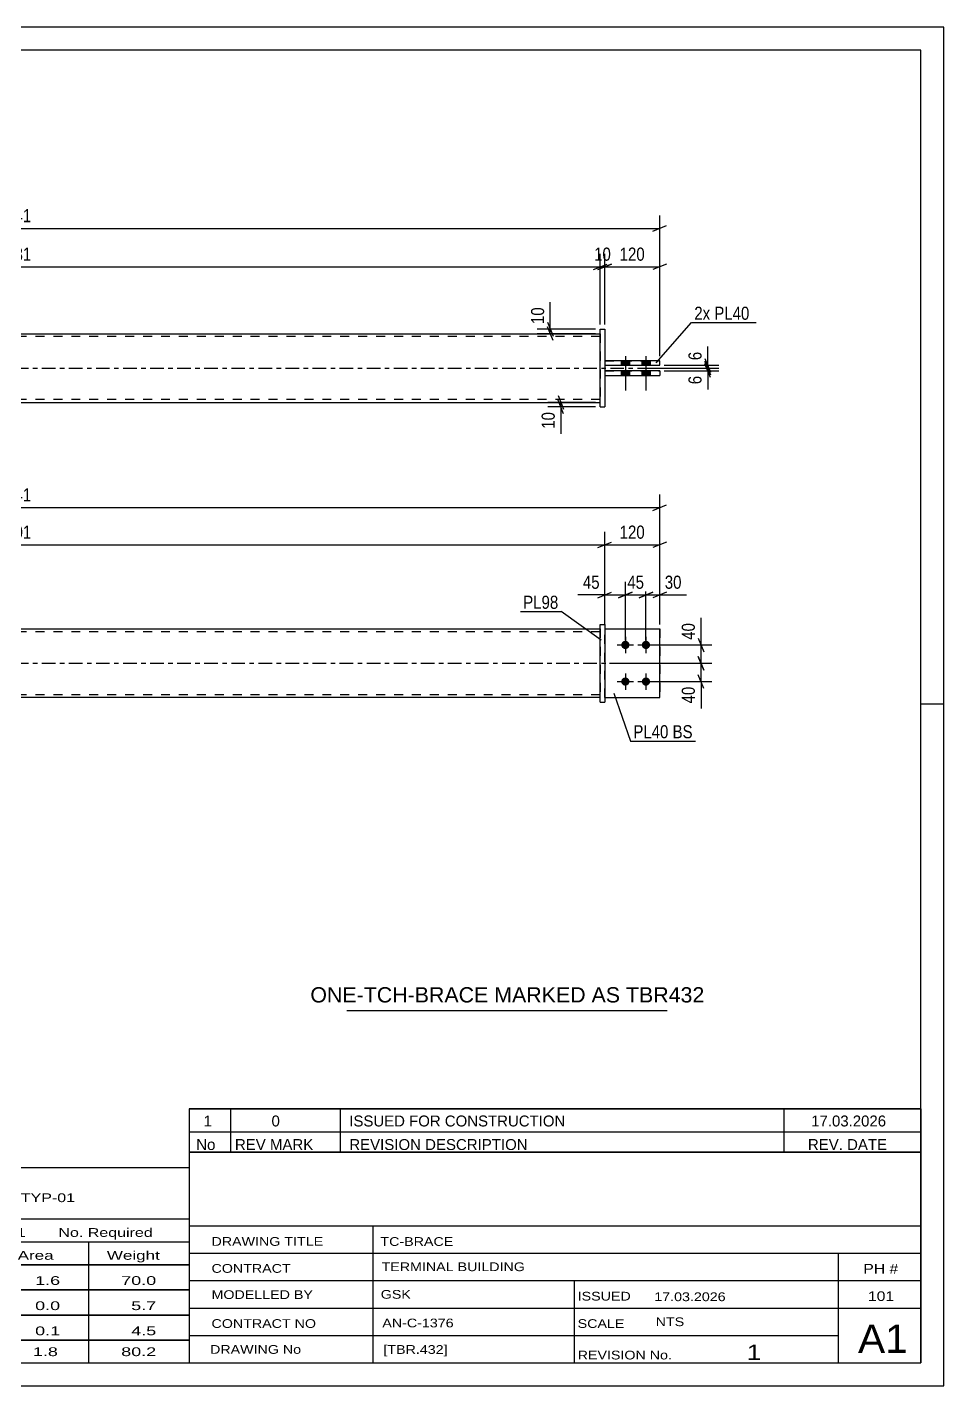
# Model space of a CAD drawing. Header units: millimetres. Extents: x 0 to 420, y 0 to 297.
# Drawn here: x 219.6 to 420, y 0 to 297 of the extents above; entities that cross this region are included whole.
import ezdxf

# ---------------------------------------------------------------- set-up
doc = ezdxf.new("R2010")
doc.units = ezdxf.units.MM
doc.linetypes.add('DXK_LINE_DOT2', pattern=[3.9198, 1.9599, -1.9599])
doc.linetypes.add('DXK_LINE_DOT3', pattern=[5.9187, 2.979, -0.9799, 0.9799, -0.9799])
doc.styles.add('Arial', font='ARIAL.TTF', dxfattribs={"height": 0.2})
doc.styles.add('Arial Narrow', font='ARIALN.TTF', dxfattribs={"height": 0.2})

# ---------------------------------------------------------------- blocks, each defined once
blk = doc.blocks.new('Unknown-580574513-1163')
at = {"color": 5, "linetype": 'Continuous'}
for p, q in [((420, 297), (0, 297)), ((420, 0), (420, 297)), ((415, 292), (5, 292)), ((415, 5), (415, 292)), ((420, 149), (415, 149)), ((5, 5), (415, 5)), ((0, 0), (420, 0))]:
    blk.add_line(p, q, dxfattribs=at)
blk = doc.blocks.new('Bolt-580574513-1736 - 1733')
at = {"linetype": 'Continuous'}
for points in [[(350.37, 162.85), (350.55, 162.83), (350.73, 162.78), (350.89, 162.68), (351.03, 162.56), (351.15, 162.4), (351.22, 162.23), (351.26, 162.05), (351.26, 161.86), (351.22, 161.68), (351.15, 161.5), (351.03, 161.35), (350.89, 161.23), (350.73, 161.13), (350.55, 161.07), (350.37, 161.05), (350.18, 161.07), (350, 161.13), (349.84, 161.23), (349.7, 161.35), (349.59, 161.5), (349.51, 161.68), (349.47, 161.86), (349.47, 162.05), (349.51, 162.23), (349.59, 162.4), (349.7, 162.56), (349.84, 162.68), (350, 162.78), (350.18, 162.83)], [(354.87, 162.85), (355.05, 162.83), (355.23, 162.78), (355.39, 162.68), (355.53, 162.56), (355.65, 162.4), (355.72, 162.23), (355.76, 162.05), (355.76, 161.86), (355.72, 161.68), (355.65, 161.5), (355.53, 161.35), (355.39, 161.23), (355.23, 161.13), (355.05, 161.07), (354.87, 161.05), (354.68, 161.07), (354.5, 161.13), (354.34, 161.23), (354.2, 161.35), (354.09, 161.5), (354.01, 161.68), (353.97, 161.86), (353.97, 162.05), (354.01, 162.23), (354.09, 162.4), (354.2, 162.56), (354.34, 162.68), (354.5, 162.78), (354.68, 162.83)], [(350.37, 154.85), (350.55, 154.83), (350.73, 154.78), (350.89, 154.68), (351.03, 154.56), (351.15, 154.4), (351.22, 154.23), (351.26, 154.05), (351.26, 153.86), (351.22, 153.68), (351.15, 153.5), (351.03, 153.35), (350.89, 153.23), (350.73, 153.13), (350.55, 153.07), (350.37, 153.05), (350.18, 153.07), (350, 153.13), (349.84, 153.23), (349.7, 153.35), (349.59, 153.5), (349.51, 153.68), (349.47, 153.86), (349.47, 154.05), (349.51, 154.23), (349.59, 154.4), (349.7, 154.56), (349.84, 154.68), (350, 154.78), (350.18, 154.83)], [(354.87, 154.85), (355.05, 154.83), (355.23, 154.78), (355.39, 154.68), (355.53, 154.56), (355.65, 154.4), (355.72, 154.23), (355.76, 154.05), (355.76, 153.86), (355.72, 153.68), (355.65, 153.5), (355.53, 153.35), (355.39, 153.23), (355.23, 153.13), (355.05, 153.07), (354.87, 153.05), (354.68, 153.07), (354.5, 153.13), (354.34, 153.23), (354.2, 153.35), (354.09, 153.5), (354.01, 153.68), (353.97, 153.86), (353.97, 154.05), (354.01, 154.23), (354.09, 154.4), (354.2, 154.56), (354.34, 154.68), (354.5, 154.78), (354.68, 154.83)]]:
    blk.add_hatch(color=1, dxfattribs=at).paths.add_polyline_path(points)
at = {"color": 1, "linetype": 'Continuous'}
for p, q in [((350.37, 163.75), (350.37, 160.15)), ((354.87, 163.75), (354.87, 160.15)), ((348.57, 161.95), (352.17, 161.95)), ((353.07, 161.95), (356.67, 161.95)), ((350.37, 155.75), (350.37, 152.15)), ((354.87, 155.75), (354.87, 152.15)), ((348.57, 153.95), (352.17, 153.95)), ((353.07, 153.95), (356.67, 153.95))]:
    blk.add_line(p, q, dxfattribs=at)
blk = doc.blocks.new('Part-580574513-1741 - 1733')
at = {"color": 2, "linetype": 'Continuous'}
for p, q in [((88.77, 165.45), (216.77, 165.45)), ((216.87, 165.45), (344.87, 165.45)), ((216.77, 150.45), (88.77, 150.45)), ((344.87, 150.45), (216.87, 150.45))]:
    blk.add_line(p, q, dxfattribs=at)
at = {"color": 7, "linetype": 'DXK_LINE_DOT2'}
for p, q in [((88.77, 150.45), (88.77, 165.45)), ((216.77, 164.85), (88.77, 164.85)), ((344.87, 164.85), (216.87, 164.85)), ((344.87, 165.45), (344.87, 150.45)), ((216.77, 151.05), (88.77, 151.05)), ((344.87, 151.05), (216.87, 151.05))]:
    blk.add_line(p, q, dxfattribs=at)
at = {"color": 7, "linetype": 'DXK_LINE_DOT3'}
for p, q in [((78.77, 157.95), (216.77, 157.95)), ((216.87, 157.95), (354.87, 157.95))]:
    blk.add_line(p, q, dxfattribs=at)
blk = doc.blocks.new('Part-580574513-1771 - 1733')
at = {"color": 2, "linetype": 'Continuous'}
for p, q in [((344.87, 166.45), (345.87, 166.45)), ((344.87, 149.45), (344.87, 166.45)), ((345.87, 166.45), (345.87, 149.45)), ((344.87, 149.45), (344.87, 149.45)), ((344.87, 149.45), (345.87, 149.45))]:
    blk.add_line(p, q, dxfattribs=at)
at = {"color": 7, "linetype": 'DXK_LINE_DOT2'}
for p, q in [((344.87, 166.45), (345.87, 166.45)), ((344.87, 149.45), (345.87, 149.45))]:
    blk.add_line(p, q, dxfattribs=at)
blk = doc.blocks.new('Part-580574513-1796 - 1733')
at = {"color": 2, "linetype": 'Continuous'}
for p, q in [((345.87, 165.45), (357.87, 165.45)), ((357.87, 165.45), (357.87, 165.45)), ((357.87, 150.45), (357.87, 165.45)), ((345.87, 150.45), (357.87, 150.45))]:
    blk.add_line(p, q, dxfattribs=at)
at = {"color": 7, "linetype": 'DXK_LINE_DOT2'}
for p, q in [((345.87, 165.45), (357.87, 165.45)), ((345.87, 150.45), (345.87, 165.45)), ((345.87, 150.45), (345.87, 150.45)), ((345.87, 150.45), (357.87, 150.45))]:
    blk.add_line(p, q, dxfattribs=at)
blk = doc.blocks.new('Part-580574513-1801 - 1733')
at = {"color": 7, "linetype": 'DXK_LINE_DOT2'}
for p, q in [((345.87, 165.45), (357.87, 165.45)), ((345.87, 150.45), (345.87, 165.45)), ((345.87, 165.45), (357.87, 165.45)), ((357.87, 165.45), (357.87, 165.45)), ((357.87, 165.45), (357.87, 150.45)), ((345.87, 150.45), (345.87, 150.45)), ((345.87, 150.45), (357.87, 150.45)), ((345.87, 150.45), (357.87, 150.45))]:
    blk.add_line(p, q, dxfattribs=at)
blk = doc.blocks.new('Part-580574513-1418 - 1390')
at = {"color": 2, "linetype": 'Continuous'}
for p, q in [((357.87, 224.09), (345.87, 224.09)), ((345.87, 223.09), (357.87, 223.09)), ((357.87, 223.09), (357.87, 224.09))]:
    blk.add_line(p, q, dxfattribs=at)
at = {"color": 7, "linetype": 'DXK_LINE_DOT2'}
for p, q in [((345.87, 224.09), (345.87, 223.09)), ((345.87, 224.09), (357.87, 224.09)), ((345.87, 223.09), (357.87, 223.09))]:
    blk.add_line(p, q, dxfattribs=at)
blk = doc.blocks.new('Part-580574513-1440 - 1390')
at = {"color": 2, "linetype": 'Continuous'}
for p, q in [((88.77, 229.99), (216.77, 229.99)), ((216.87, 229.99), (344.87, 229.99)), ((88.77, 214.99), (216.77, 214.99)), ((216.87, 214.99), (344.87, 214.99))]:
    blk.add_line(p, q, dxfattribs=at)
at = {"color": 7, "linetype": 'DXK_LINE_DOT2'}
for p, q in [((88.77, 229.99), (88.77, 214.99)), ((216.77, 229.39), (88.77, 229.39)), ((344.87, 229.39), (216.87, 229.39)), ((344.87, 229.99), (344.87, 214.99)), ((216.77, 215.59), (88.77, 215.59)), ((344.87, 215.59), (216.87, 215.59))]:
    blk.add_line(p, q, dxfattribs=at)
at = {"color": 7, "linetype": 'DXK_LINE_DOT3'}
for p, q in [((78.77, 222.49), (216.77, 222.49)), ((216.87, 222.49), (354.87, 222.49))]:
    blk.add_line(p, q, dxfattribs=at)
blk = doc.blocks.new('Bolt-580574513-1425 - 1390')
at = {"linetype": 'Continuous'}
for points in [[(351.27, 224.09), (349.47, 224.09), (349.47, 223.09), (351.27, 223.09)], [(351.27, 224.09), (349.47, 224.09), (349.47, 223.09), (351.27, 223.09)], [(355.77, 224.09), (353.97, 224.09), (353.97, 223.09), (355.77, 223.09)], [(355.77, 224.09), (353.97, 224.09), (353.97, 223.09), (355.77, 223.09)], [(351.27, 221.89), (349.47, 221.89), (349.47, 220.89), (351.27, 220.89)], [(351.27, 221.89), (349.47, 221.89), (349.47, 220.89), (351.27, 220.89)], [(355.77, 221.89), (353.97, 221.89), (353.97, 220.89), (355.77, 220.89)], [(355.77, 221.89), (353.97, 221.89), (353.97, 220.89), (355.77, 220.89)]]:
    blk.add_hatch(color=1, dxfattribs=at).paths.add_polyline_path(points)
at = {"color": 1, "linetype": 'Continuous'}
for p, q in [((349.47, 224.09), (349.47, 223.09)), ((349.47, 224.09), (349.47, 223.09)), ((350.37, 225.09), (350.37, 217.59)), ((350.37, 225.09), (350.37, 217.59)), ((351.27, 224.09), (351.27, 223.09)), ((351.27, 224.09), (351.27, 223.09)), ((353.97, 224.09), (353.97, 223.09)), ((353.97, 224.09), (353.97, 223.09)), ((354.87, 225.09), (354.87, 217.59)), ((354.87, 225.09), (354.87, 217.59)), ((355.77, 224.09), (355.77, 223.09)), ((355.77, 224.09), (355.77, 223.09)), ((349.47, 221.89), (349.47, 220.89)), ((349.47, 221.89), (349.47, 220.89)), ((351.27, 221.89), (351.27, 220.89)), ((351.27, 221.89), (351.27, 220.89)), ((353.97, 221.89), (353.97, 220.89)), ((353.97, 221.89), (353.97, 220.89)), ((355.77, 221.89), (355.77, 220.89)), ((355.77, 221.89), (355.77, 220.89))]:
    blk.add_line(p, q, dxfattribs=at)
blk = doc.blocks.new('Part-580574513-1445 - 1390')
at = {"color": 2, "linetype": 'Continuous'}
for p, q in [((357.87, 221.89), (345.87, 221.89)), ((345.87, 220.89), (357.87, 220.89)), ((357.87, 221.89), (357.87, 220.89))]:
    blk.add_line(p, q, dxfattribs=at)
at = {"color": 7, "linetype": 'DXK_LINE_DOT2'}
for p, q in [((345.87, 221.89), (345.87, 220.89)), ((345.87, 221.89), (357.87, 221.89)), ((345.87, 220.89), (357.87, 220.89))]:
    blk.add_line(p, q, dxfattribs=at)
blk = doc.blocks.new('Part-580574513-1446 - 1390')
at = {"color": 2, "linetype": 'Continuous'}
for p, q in [((344.87, 230.99), (344.87, 230.99)), ((344.87, 213.99), (344.87, 230.99)), ((344.87, 230.99), (345.87, 230.99)), ((345.87, 230.99), (345.87, 230.99)), ((345.87, 230.99), (345.87, 213.99)), ((344.87, 213.99), (345.87, 213.99)), ((344.87, 213.99), (344.87, 213.99)), ((345.87, 213.99), (345.87, 213.99))]:
    blk.add_line(p, q, dxfattribs=at)
at = {"color": 7, "linetype": 'DXK_LINE_DOT2'}
for p, q in [((344.87, 230.99), (345.87, 230.99)), ((344.87, 213.99), (345.87, 213.99)), ((345.87, 213.99), (345.87, 213.99))]:
    blk.add_line(p, q, dxfattribs=at)
blk = doc.blocks.new('StraightDimension-580574513-1850 - 1733')
at = {"color": 7, "linetype": 'Continuous'}
for p, q in [((75.77, 166.45), (75.77, 194.83)), ((357.87, 166.45), (357.87, 194.83)), ((77.27, 192.58), (74.27, 191.38)), ((75.77, 191.98), (357.87, 191.98)), ((356.37, 191.38), (359.37, 192.58))]:
    blk.add_line(p, q, dxfattribs=at)
at = {"color": 0}
blk.add_wipeout([(221.07, 192.73), (221.07, 196.93), (212.56, 196.93), (212.56, 192.73)], dxfattribs=at)
at = {"color": 3, "style": 'Arial Narrow'}
blk.add_text('2841', height=2.863, dxfattribs=at).set_placement((213.16, 193.33))
blk = doc.blocks.new('StraightDimension-580574513-1879 - 1733')
at = {"color": 7, "linetype": 'Continuous'}
for p, q in [((366.31, 163.45), (367.51, 160.45)), ((355.87, 161.95), (369.31, 161.95)), ((366.91, 157.95), (366.91, 161.95)), ((346.87, 157.95), (369.31, 157.95)), ((367.51, 156.45), (366.31, 159.45))]:
    blk.add_line(p, q, dxfattribs=at)
at = {"color": 0}
blk.add_wipeout([(366.16, 167.34), (361.96, 167.34), (361.96, 162.48), (366.16, 162.48)], dxfattribs=at)
at = {"color": 7, "linetype": 'Continuous'}
blk.add_line((366.91, 161.95), (366.91, 167.86), dxfattribs=at)
blk.add_line((366.91, 161.95), (366.91, 167.86), dxfattribs=at)
at = {"color": 3, "style": 'Arial Narrow'}
blk.add_text('40', height=2.863, rotation=90.0002, dxfattribs=at).set_placement((365.56, 163.08))
blk = doc.blocks.new('StraightDimension-580574513-1804 - 1733')
at = {"color": 7, "linetype": 'Continuous'}
for p, q in [((354.87, 162.95), (354.87, 175.74)), ((357.87, 166.45), (357.87, 175.74)), ((353.37, 172.29), (356.37, 173.49)), ((354.87, 172.89), (357.87, 172.89)), ((359.37, 173.49), (356.37, 172.29))]:
    blk.add_line(p, q, dxfattribs=at)
at = {"color": 0}
blk.add_wipeout([(363.25, 173.64), (363.25, 177.84), (358.39, 177.84), (358.39, 173.64)], dxfattribs=at)
at = {"color": 7, "linetype": 'Continuous'}
blk.add_line((357.87, 172.89), (363.77, 172.89), dxfattribs=at)
blk.add_line((357.87, 172.89), (363.77, 172.89), dxfattribs=at)
at = {"color": 3, "style": 'Arial Narrow'}
blk.add_text('30', height=2.863, dxfattribs=at).set_placement((358.99, 174.24))
blk = doc.blocks.new('StraightDimension-580574513-1820 - 1733')
at = {"color": 7, "linetype": 'Continuous'}
for p, q in [((350.37, 162.95), (350.37, 175.74)), ((354.87, 162.95), (354.87, 175.74)), ((348.87, 172.29), (351.87, 173.49)), ((350.37, 172.89), (354.87, 172.89)), ((356.37, 173.49), (353.37, 172.29))]:
    blk.add_line(p, q, dxfattribs=at)
at = {"color": 0}
blk.add_wipeout([(355.04, 173.64), (355.04, 177.84), (350.19, 177.84), (350.19, 173.64)], dxfattribs=at)
at = {"color": 3, "style": 'Arial Narrow'}
blk.add_text('45', height=2.863, dxfattribs=at).set_placement((350.79, 174.24))
blk = doc.blocks.new('StraightDimension-580574513-1833 - 1733')
at = {"color": 7, "linetype": 'Continuous'}
for p, q in [((345.87, 166.45), (345.87, 175.74)), ((350.37, 162.95), (350.37, 175.74)), ((344.37, 172.29), (347.37, 173.49)), ((345.87, 172.89), (350.37, 172.89)), ((351.87, 173.49), (348.87, 172.29))]:
    blk.add_line(p, q, dxfattribs=at)
at = {"color": 0}
blk.add_wipeout([(345.34, 173.64), (345.34, 177.84), (340.48, 177.84), (340.48, 173.64)], dxfattribs=at)
at = {"color": 7, "linetype": 'Continuous'}
blk.add_line((345.87, 172.89), (339.96, 172.89), dxfattribs=at)
blk.add_line((345.87, 172.89), (339.96, 172.89), dxfattribs=at)
at = {"color": 3, "style": 'Arial Narrow'}
blk.add_text('45', height=2.863, dxfattribs=at).set_placement((341.08, 174.24))
blk = doc.blocks.new('StraightDimension-580574513-1870 - 1733')
at = {"color": 7, "linetype": 'Continuous'}
for p, q in [((346.87, 157.95), (369.31, 157.95)), ((366.31, 159.45), (367.51, 156.45)), ((366.91, 153.95), (366.91, 157.95)), ((367.51, 152.45), (366.31, 155.45)), ((355.87, 153.95), (369.31, 153.95))]:
    blk.add_line(p, q, dxfattribs=at)
at = {"color": 0}
blk.add_wipeout([(366.16, 153.43), (361.96, 153.43), (361.96, 148.57), (366.16, 148.57)], dxfattribs=at)
at = {"color": 7, "linetype": 'Continuous'}
blk.add_line((366.91, 153.95), (366.91, 148.05), dxfattribs=at)
blk.add_line((366.91, 153.95), (366.91, 148.05), dxfattribs=at)
at = {"color": 3, "style": 'Arial Narrow'}
blk.add_text('40', height=2.863, rotation=90.0002, dxfattribs=at).set_placement((365.56, 149.17))
blk = doc.blocks.new('StraightDimension-580574513-1889 - 1733')
at = {"color": 7, "linetype": 'Continuous'}
for p, q in [((344.37, 183.23), (347.37, 184.43)), ((345.87, 166.45), (345.87, 186.68)), ((359.37, 184.43), (356.37, 183.23)), ((357.87, 166.45), (357.87, 186.68)), ((345.87, 183.83), (357.87, 183.83))]:
    blk.add_line(p, q, dxfattribs=at)
at = {"color": 0}
blk.add_wipeout([(355.21, 184.58), (355.21, 188.78), (348.52, 188.78), (348.52, 184.58)], dxfattribs=at)
at = {"color": 3, "style": 'Arial Narrow'}
blk.add_text('120', height=2.863, dxfattribs=at).set_placement((349.12, 185.18))
blk = doc.blocks.new('StraightDimension-580574513-1908 - 1733')
at = {"color": 7, "linetype": 'Continuous'}
for p, q in [((89.27, 184.43), (86.27, 183.23)), ((87.77, 158.95), (87.77, 186.68)), ((344.37, 183.23), (347.37, 184.43)), ((345.87, 166.45), (345.87, 186.68)), ((87.77, 183.83), (345.87, 183.83))]:
    blk.add_line(p, q, dxfattribs=at)
at = {"color": 0}
blk.add_wipeout([(221.07, 184.58), (221.07, 188.78), (212.56, 188.78), (212.56, 184.58)], dxfattribs=at)
at = {"color": 3, "style": 'Arial Narrow'}
blk.add_text('2601', height=2.863, dxfattribs=at).set_placement((213.16, 185.18))
blk = doc.blocks.new('StraightDimension-580574513-1645 - 1390')
at = {"color": 7, "linetype": 'Continuous'}
for p, q in [((358.87, 223.09), (370.77, 223.09)), ((367.77, 224.59), (368.97, 221.59)), ((368.97, 220.99), (367.77, 223.99)), ((368.37, 222.49), (368.37, 223.09)), ((353.62, 222.49), (370.77, 222.49))]:
    blk.add_line(p, q, dxfattribs=at)
at = {"color": 0}
blk.add_wipeout([(367.62, 226.64), (363.42, 226.64), (363.42, 223.61), (367.62, 223.61)], dxfattribs=at)
at = {"color": 7, "linetype": 'Continuous'}
blk.add_line((368.37, 223.09), (368.37, 227.17), dxfattribs=at)
blk.add_line((368.37, 223.09), (368.37, 227.17), dxfattribs=at)
at = {"color": 3, "style": 'Arial Narrow'}
blk.add_text('6', height=2.86, rotation=90.0002, dxfattribs=at).set_placement((367.02, 224.21))
blk = doc.blocks.new('StraightDimension-580574513-1533 - 1390')
at = {"color": 7, "linetype": 'Continuous'}
for p, q in [((343.87, 214.99), (333.42, 214.99)), ((343.87, 213.99), (333.42, 213.99)), ((335.67, 216.49), (336.87, 213.49)), ((336.87, 212.49), (335.67, 215.49)), ((336.27, 213.99), (336.27, 214.99))]:
    blk.add_line(p, q, dxfattribs=at)
at = {"color": 0}
blk.add_wipeout([(335.52, 213.46), (331.32, 213.46), (331.32, 208.61), (335.52, 208.61)], dxfattribs=at)
at = {"color": 7, "linetype": 'Continuous'}
blk.add_line((336.27, 213.99), (336.27, 208.08), dxfattribs=at)
blk.add_line((336.27, 213.99), (336.27, 208.08), dxfattribs=at)
at = {"color": 3, "style": 'Arial Narrow'}
blk.add_text('10', height=2.863, rotation=90.0002, dxfattribs=at).set_placement((334.92, 209.21))
blk = doc.blocks.new('StraightDimension-580574513-1547 - 1390')
at = {"color": 7, "linetype": 'Continuous'}
for p, q in [((333.36, 232.49), (334.56, 229.49)), ((343.87, 230.99), (331.11, 230.99)), ((343.87, 229.99), (331.11, 229.99)), ((334.56, 228.49), (333.36, 231.49)), ((333.96, 229.99), (333.96, 230.99))]:
    blk.add_line(p, q, dxfattribs=at)
at = {"color": 0}
blk.add_wipeout([(333.21, 236.37), (329.01, 236.37), (329.01, 231.51), (333.21, 231.51)], dxfattribs=at)
at = {"color": 7, "linetype": 'Continuous'}
blk.add_line((333.96, 230.99), (333.96, 236.89), dxfattribs=at)
blk.add_line((333.96, 230.99), (333.96, 236.89), dxfattribs=at)
at = {"color": 3, "style": 'Arial Narrow'}
blk.add_text('10', height=2.863, rotation=90.0002, dxfattribs=at).set_placement((332.61, 232.11))
blk = doc.blocks.new('StraightDimension-580574513-1562 - 1390')
at = {"color": 7, "linetype": 'Continuous'}
for p, q in [((75.77, 225.09), (75.77, 255.86)), ((357.87, 225.09), (357.87, 255.86)), ((77.27, 253.61), (74.27, 252.41)), ((75.77, 253.01), (357.87, 253.01)), ((356.37, 252.41), (359.37, 253.61))]:
    blk.add_line(p, q, dxfattribs=at)
at = {"color": 0}
blk.add_wipeout([(221.07, 253.76), (221.07, 257.96), (212.56, 257.96), (212.56, 253.76)], dxfattribs=at)
at = {"color": 3, "style": 'Arial Narrow'}
blk.add_text('2841', height=2.863, dxfattribs=at).set_placement((213.16, 254.36))
blk = doc.blocks.new('StraightDimension-580574513-1573 - 1390')
at = {"color": 7, "linetype": 'Continuous'}
for p, q in [((344.87, 231.99), (344.87, 247.45)), ((345.87, 231.99), (345.87, 247.45)), ((343.37, 244), (346.37, 245.2)), ((347.37, 245.2), (344.37, 244)), ((344.87, 244.6), (345.87, 244.6))]:
    blk.add_line(p, q, dxfattribs=at)
at = {"color": 0}
blk.add_wipeout([(347.79, 245.35), (347.79, 249.55), (342.94, 249.55), (342.94, 245.35)], dxfattribs=at)
at = {"color": 3, "style": 'Arial Narrow'}
blk.add_text('10', height=2.863, dxfattribs=at).set_placement((343.54, 245.95))
blk = doc.blocks.new('StraightDimension-580574513-1583 - 1390')
at = {"color": 7, "linetype": 'Continuous'}
for p, q in [((88.77, 231.99), (88.77, 247.45)), ((344.87, 231.99), (344.87, 247.45)), ((90.27, 245.2), (87.27, 244)), ((88.77, 244.6), (344.87, 244.6)), ((343.37, 244), (346.37, 245.2))]:
    blk.add_line(p, q, dxfattribs=at)
at = {"color": 0}
blk.add_wipeout([(221.07, 245.35), (221.07, 249.55), (212.56, 249.55), (212.56, 245.35)], dxfattribs=at)
at = {"color": 3, "style": 'Arial Narrow'}
blk.add_text('2581', height=2.863, dxfattribs=at).set_placement((213.16, 245.95))
blk = doc.blocks.new('StraightDimension-580574513-1613 - 1390')
at = {"color": 7, "linetype": 'Continuous'}
for p, q in [((345.87, 231.99), (345.87, 247.45)), ((357.87, 225.09), (357.87, 247.45)), ((344.37, 244), (347.37, 245.2)), ((345.87, 244.6), (357.87, 244.6)), ((359.37, 245.2), (356.37, 244))]:
    blk.add_line(p, q, dxfattribs=at)
at = {"color": 0}
blk.add_wipeout([(355.21, 245.35), (355.21, 249.55), (348.52, 249.55), (348.52, 245.35)], dxfattribs=at)
at = {"color": 3, "style": 'Arial Narrow'}
blk.add_text('120', height=2.863, dxfattribs=at).set_placement((349.12, 245.95))
blk = doc.blocks.new('StraightDimension-580574513-1656 - 1390')
at = {"color": 7, "linetype": 'Continuous'}
for p, q in [((367.77, 223.99), (368.97, 220.99)), ((368.97, 220.39), (367.77, 223.39)), ((353.62, 222.49), (370.77, 222.49)), ((358.87, 221.89), (370.77, 221.89)), ((368.37, 221.89), (368.37, 222.49))]:
    blk.add_line(p, q, dxfattribs=at)
at = {"color": 0}
blk.add_wipeout([(367.62, 221.36), (363.42, 221.36), (363.42, 218.34), (367.62, 218.34)], dxfattribs=at)
at = {"color": 7, "linetype": 'Continuous'}
blk.add_line((368.37, 221.89), (368.37, 217.81), dxfattribs=at)
blk.add_line((368.37, 221.89), (368.37, 217.81), dxfattribs=at)
at = {"color": 3, "style": 'Arial Narrow'}
blk.add_text('6', height=2.86, rotation=90.0002, dxfattribs=at).set_placement((367.02, 218.94))
blk = doc.blocks.new('Unknown-580574513-3709')
at = {"color": 7, "linetype": 'Continuous'}
for p, q in [((255, 51.05), (255, 5)), ((255, 51.05), (415, 51.05)), ((415, 51), (415, 5)), ((255, 35), (415, 35)), ((295.14, 35), (295.14, 5)), ((255, 29), (415, 29)), ((397, 5.05), (397, 29.05)), ((255, 23), (415, 23)), ((339.14, 23), (339.14, 5)), ((255, 17), (415, 17)), ((255, 11), (397, 11)), ((255, 5), (415, 5))]:
    blk.add_line(p, q, dxfattribs=at)
at = {"color": 7, "style": 'Arial Narrow'}
for s, height, width, p in [('DRAWING TITLE', 1.9089, 1.425378, (259.88, 30.61)), ('TC-BRACE', 1.909, 1.425378, (296.81, 30.59)), ('TERMINAL BUILDING', 1.9089, 1.425378, (297.06, 25.07)), ('CONTRACT', 1.909, 1.425378, (259.88, 24.71)), ('MODELLED BY', 1.9089, 1.425378, (259.88, 18.98)), ('GSK', 1.909, 1.425378, (296.88, 19.04)), ('ISSUED', 1.909, 1.425378, (339.94, 18.64)), ('17.03.2026', 1.909, 1.425378, (356.69, 18.52)), ('CONTRACT NO', 1.9089, 1.425378, (259.88, 12.66)), ('AN-C-1376', 1.909, 1.425378, (297.23, 12.78)), ('SCALE', 1.909, 1.425378, (339.94, 12.65)), ('A1', 6.204, 1.25, (401.24, 7.2)), ('DRAWING No', 1.909, 1.425378, (259.56, 7)), ('[TBR.432]', 1.909, 1.425378, (297.46, 6.99)), ('1', 3.34, 1.5, (376.91, 5.68)), ('REVISION No.', 1.9089, 1.425378, (339.94, 5.77))]:
    blk.add_text(s, height=height, dxfattribs=dict(at, width=width)).set_placement(p)
at = {"color": 7, "linetype": 'Continuous', "style": 'Arial Narrow'}
for s, height, width, p in [('PH #', 2.1, 1.42538, (402.4, 24.55)), ('101', 2.1, 1.42538, (403.41, 18.55)), ('NTS', 1.909, 1.425378, (357, 13.05))]:
    blk.add_text(s, height=height, dxfattribs=dict(at, width=width)).set_placement(p)
blk = doc.blocks.new('Unknown-580574513-3710')
at = {"color": 7, "linetype": 'Continuous'}
for p, q in [((255, 60.55), (415, 60.55)), ((415, 60.55), (255, 60.55)), ((255, 60.55), (255, 55.55)), ((264, 60.55), (264, 55.55)), ((288, 60.55), (288, 55.55)), ((385, 60.55), (385, 55.55)), ((415, 60.55), (415, 55.55)), ((255, 55.55), (415, 55.55)), ((255, 55.55), (255, 51.05)), ((255, 55.55), (415, 55.55)), ((264, 55.55), (264, 51.05)), ((288, 55.55), (288, 51.05)), ((385, 55.55), (385, 51.05)), ((415, 55.55), (415, 51.05)), ((415, 51.05), (255, 51.05))]:
    blk.add_line(p, q, dxfattribs=at)
at = {"color": 7, "linetype": 'Continuous', "style": 'Arial Narrow'}
for s, height, width, p in [('1', 2.39, 1.196471, (258.16, 56.7)), ('0', 2.39, 1.196471, (273, 56.7)), ('ISSUED FOR CONSTRUCTION', 2.3861, 1.196471, (290, 56.7)), ('17.03.2026', 2.386, 1.196471, (391, 56.7)), ('No', 2.386, 1.2, (256.54, 51.55)), ('REV MARK', 2.386, 1.2, (265, 51.55)), ('REVISION DESCRIPTION', 2.3861, 1.2, (290, 51.55)), ('REV. DATE', 2.386, 1.2, (390.28, 51.55))]:
    blk.add_text(s, height=height, dxfattribs=dict(at, width=width)).set_placement(p)
blk = doc.blocks.new('Unknown-580574513-3711')
at = {"color": 7, "linetype": 'Continuous'}
for p, q in [((95, 47.75), (255, 47.75)), ((95, 36.5), (95, 47.75)), ((255, 47.75), (255, 36.5)), ((95, 36.5), (255, 36.5)), ((95, 36.5), (95, 31.5)), ((255, 36.5), (255, 31.5)), ((95, 31.5), (255, 31.5)), ((95, 31.5), (95, 26.5)), ((119, 31.5), (119, 26.5)), ((154.5, 31.5), (154.5, 26.5)), ((180.5, 31.5), (180.5, 26.5)), ((193.5, 31.5), (193.5, 26.5)), ((211, 31.5), (211, 26.5)), ((233, 31.5), (233, 26.5)), ((255, 31.5), (255, 26.5)), ((95, 26.5), (255, 26.5)), ((95, 26.45), (95, 21.05)), ((95, 26.45), (255, 26.45)), ((119, 26.5), (119, 21)), ((154.5, 26.5), (154.5, 21)), ((180.5, 26.5), (180.5, 21)), ((193.5, 26.5), (193.5, 21)), ((211, 26.5), (211, 21)), ((233, 26.5), (233, 21)), ((255, 26.45), (255, 21.05)), ((95, 21.05), (255, 21.05)), ((95, 20.95), (95, 15.55)), ((95, 20.95), (255, 20.95)), ((119, 21), (119, 15.5)), ((154.5, 21), (154.5, 15.5)), ((180.5, 21), (180.5, 15.5)), ((193.5, 21), (193.5, 15.5)), ((211, 21), (211, 15.5)), ((233, 21), (233, 15.5)), ((255, 20.95), (255, 15.55)), ((95, 15.55), (255, 15.55)), ((95, 15.45), (95, 10.05)), ((95, 15.45), (255, 15.45)), ((119, 15.5), (119, 10)), ((154.5, 15.5), (154.5, 10)), ((180.5, 15.5), (180.5, 10)), ((193.5, 15.5), (193.5, 10)), ((211, 15.5), (211, 10)), ((233, 15.5), (233, 10)), ((255, 15.45), (255, 10.05)), ((95, 10.05), (255, 10.05)), ((95, 10), (255, 10)), ((95, 10), (95, 5)), ((211, 10), (211, 5)), ((233, 10), (233, 5)), ((255, 10), (255, 5)), ((95, 5), (255, 5))]:
    blk.add_line(p, q, dxfattribs=at)
at = {"color": 7, "style": 'Arial Narrow'}
for s, height, width, p in [('GENERAL NOTES & WELD DETAILS :', 2.8633, 1.4, (96.15, 40.06)), ('REFER TYP DRAWING TYP-01', 1.9089, 1.6, (179.7, 40.16)), ("MATERIAL LIST FOR ASSEMBLY MK'D", 1.9089, 1.6, (96.15, 32.56)), ('TBR432', 1.909, 1.794707, (187.59, 32.47)), ('1', 1.91, 1.794707, (217.08, 32.56)), ('No. Required', 1.9089, 1.6, (226.41, 32.56)), ('Mark', 1.909, 1.7, (96.34, 27.5)), ('Profile', 1.909, 1.7, (129.41, 27.5)), ('Material', 1.909, 1.7, (159.54, 27.56)), ('No.', 1.909, 1.7, (184.5, 27.56)), ('Length', 1.909, 1.7, (195, 27.56)), ('Area', 1.909, 1.7, (217.5, 27.56)), ('Weight', 1.909, 1.7, (237, 27.56))]:
    blk.add_text(s, height=height, dxfattribs=dict(at, width=width)).set_placement(p)
at = {"color": 7, "linetype": 'Continuous', "style": 'Arial Narrow'}
for s, height, width, p in [('TBR432', 1.909, 1.794707, (96.5, 22.06)), ('SHS150*6', 1.909, 1.794707, (121, 22.06)), ('E350', 1.909, 1.794707, (160.74, 22.06)), ('1', 1.91, 1.794707, (184.86, 22.06)), ('2581', 1.909, 1.794707, (197.58, 22.06)), ('1.6', 1.909, 1.794707, (221.32, 22.06)), ('70.0', 1.909, 1.794707, (240.14, 22.06)), ('PL40', 1.909, 1.794707, (96.5, 16.56)), ('PL10*120', 1.909, 1.794707, (121, 16.56)), ('E350', 1.909, 1.794707, (160.74, 16.56)), ('4', 1.91, 1.794707, (184.86, 16.56)), ('150', 1.909, 1.794707, (199.77, 16.56)), ('0.0', 1.909, 1.794707, (221.32, 16.56)), ('5.7', 1.909, 1.794707, (242.33, 16.56)), ('PL98', 1.909, 1.794707, (96.5, 11.06)), ('PL10*170', 1.909, 1.794707, (121, 11.06)), ('E350', 1.909, 1.794707, (160.74, 11.06)), ('2', 1.91, 1.794707, (184.86, 11.06)), ('170', 1.909, 1.794707, (199.77, 11.06)), ('0.1', 1.909, 1.794707, (221.32, 11.06)), ('4.5', 1.909, 1.794707, (242.33, 11.06)), ('Total', 1.909, 1.7, (197.33, 6.5)), ('1.8', 1.909, 1.794707, (220.83, 6.5)), ('80.2', 1.909, 1.794707, (240.14, 6.5))]:
    blk.add_text(s, height=height, dxfattribs=dict(at, width=width)).set_placement(p)
blk = doc.blocks.new('Unknown-580574513-3712')
at = {"color": 7, "linetype": 'Continuous'}
blk.add_line((289.5, 82.05), (359.5, 82.05), dxfattribs=at)
at = {"color": 7, "style": 'Arial'}
blk.add_text('ONE-TCH-BRACE MARKED AS TBR432', height=3.3428, dxfattribs=at).set_placement((281.49, 83.8))
blk = doc.blocks.new('Mark-580574513-1767 - 1733')
at = {"color": 0}
blk.add_wipeout([(335.71, 169.85), (335.71, 172.85), (328.03, 172.85), (328.03, 169.85)], dxfattribs=at)
blk.add_wipeout([(335.71, 169.85), (335.71, 172.85), (328.03, 172.85), (328.03, 169.85)], dxfattribs=at)
at = {"color": 30, "linetype": 'Continuous'}
for p in [(327.43, 169.25), (345.1, 163.03)]:
    blk.add_line(p, (336.31, 169.25), dxfattribs=at)
at = {"color": 3, "style": 'Arial Narrow'}
blk.add_text('PL98', height=2.863, dxfattribs=at).set_placement((328.03, 169.85))
blk = doc.blocks.new('MarkSet-580574513-2045 - 1733')
at = {"color": 0}
blk.add_wipeout([(359.79, 141.55), (359.79, 144.55), (352.11, 144.55), (352.11, 141.55)], dxfattribs=at)
blk.add_wipeout([(359.79, 141.55), (359.79, 144.55), (352.11, 144.55), (352.11, 141.55)], dxfattribs=at)
at = {"color": 30, "linetype": 'Continuous'}
blk.add_line((347.87, 151.42), (351.51, 140.95), dxfattribs=at)
at = {"color": 0}
blk.add_wipeout([(365.07, 141.55), (365.07, 144.55), (360.69, 144.55), (360.69, 141.55)], dxfattribs=at)
blk.add_wipeout([(365.07, 141.55), (365.07, 144.55), (360.69, 144.55), (360.69, 141.55)], dxfattribs=at)
at = {"color": 30, "linetype": 'Continuous'}
blk.add_line((351.51, 140.95), (365.67, 140.95), dxfattribs=at)
at = {"color": 3, "style": 'Arial Narrow'}
for s, p in [('PL40', (352.11, 141.55)), ('BS', (360.69, 141.55))]:
    blk.add_text(s, height=2.863, dxfattribs=at).set_placement(p)
blk = doc.blocks.new('MarkSet-580574513-1718 - 1390')
at = {"color": 0}
blk.add_wipeout([(368.91, 233.03), (368.91, 236.03), (365.44, 236.03), (365.44, 233.03)], dxfattribs=at)
blk.add_wipeout([(368.91, 233.03), (368.91, 236.03), (365.44, 236.03), (365.44, 233.03)], dxfattribs=at)
at = {"color": 30, "linetype": 'Continuous'}
blk.add_line((357.07, 223.6), (364.84, 232.43), dxfattribs=at)
at = {"color": 0}
blk.add_wipeout([(377.49, 233.03), (377.49, 236.03), (369.81, 236.03), (369.81, 233.03)], dxfattribs=at)
blk.add_wipeout([(377.49, 233.03), (377.49, 236.03), (369.81, 236.03), (369.81, 233.03)], dxfattribs=at)
at = {"color": 30, "linetype": 'Continuous'}
blk.add_line((364.84, 232.43), (378.99, 232.43), dxfattribs=at)
at = {"color": 3, "style": 'Arial Narrow'}
for s, p in [('2x', (365.44, 233.03)), ('PL40', (369.81, 233.03))]:
    blk.add_text(s, height=2.863, dxfattribs=at).set_placement(p)

msp = doc.modelspace()

# ---------------------------------------------------------------- block references
for name in ['Unknown-580574513-1163', 'Part-580574513-1440 - 1390', 'Part-580574513-1446 - 1390', 'Part-580574513-1418 - 1390', 'Bolt-580574513-1425 - 1390', 'Part-580574513-1445 - 1390', 'Part-580574513-1771 - 1733', 'Part-580574513-1741 - 1733', 'Part-580574513-1796 - 1733', 'Part-580574513-1801 - 1733', 'Bolt-580574513-1736 - 1733', 'Unknown-580574513-3712', 'Unknown-580574513-3710', 'Unknown-580574513-3709', 'Unknown-580574513-3711']:
    msp.add_blockref(name, (0, 0))

# ---------------------------------------------------------------- next in the draw order: block references
for name in ['StraightDimension-580574513-1547 - 1390', 'StraightDimension-580574513-1645 - 1390', 'StraightDimension-580574513-1533 - 1390', 'StraightDimension-580574513-1850 - 1733']:
    msp.add_blockref(name, (0, 0))

# ---------------------------------------------------------------- next in the draw order: block references
for name in ['StraightDimension-580574513-1562 - 1390', 'StraightDimension-580574513-1879 - 1733']:
    msp.add_blockref(name, (0, 0))

# ---------------------------------------------------------------- next in the draw order: block references
for name in ['StraightDimension-580574513-1573 - 1390', 'StraightDimension-580574513-1804 - 1733', 'StraightDimension-580574513-1870 - 1733']:
    msp.add_blockref(name, (0, 0))

# ---------------------------------------------------------------- next in the draw order: block references
for name in ['StraightDimension-580574513-1583 - 1390', 'StraightDimension-580574513-1820 - 1733', 'MarkSet-580574513-2045 - 1733']:
    msp.add_blockref(name, (0, 0))

# ---------------------------------------------------------------- next in the draw order: block references
for name in ['StraightDimension-580574513-1613 - 1390', 'StraightDimension-580574513-1833 - 1733']:
    msp.add_blockref(name, (0, 0))

# ---------------------------------------------------------------- next in the draw order: block references
for name in ['StraightDimension-580574513-1656 - 1390', 'StraightDimension-580574513-1889 - 1733']:
    msp.add_blockref(name, (0, 0))

# ---------------------------------------------------------------- next in the draw order: block references
for name in ['MarkSet-580574513-1718 - 1390', 'StraightDimension-580574513-1908 - 1733']:
    msp.add_blockref(name, (0, 0))

# ---------------------------------------------------------------- next in the draw order: block references
msp.add_blockref('Mark-580574513-1767 - 1733', (0, 0))

doc.saveas('drawing.dxf')
